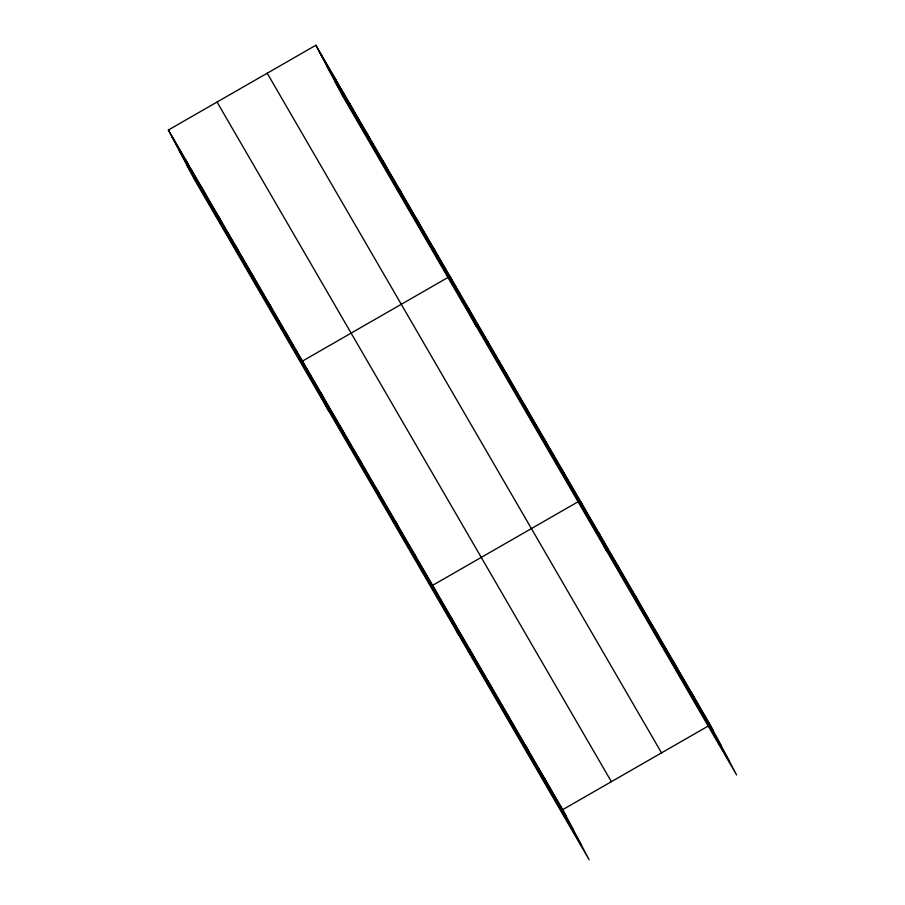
<?xml version="1.0" encoding="UTF-8"?>
<svg xmlns="http://www.w3.org/2000/svg" width="905" height="905" viewBox="0 0 905 905"><rect width="100%" height="100%" fill="white"/><g stroke="black" fill="none" stroke-linecap="round" stroke-linejoin="round"><path stroke-width="1.36" d="M168.387 130.003L562.718 809.647L589.132 859.75L194.801 180.106L168.387 130.003L315.868 45.25L710.199 724.894L736.613 774.997L342.282 95.353L315.868 45.25M578.861 501.313L432.59 585.365L459.005 635.468M562.718 809.647L710.199 724.894M319.058 51.302L713.389 730.946M326.728 65.839L721.059 745.482M334.624 80.817L728.955 760.46M267.201 73.215L661.532 752.87M217.053 102.039L611.384 781.682M171.577 136.055L565.908 815.699M179.235 150.592L573.566 830.236M187.131 165.57L581.463 845.213M691.612 692.857L694.802 698.909M673.026 660.82L676.216 666.861M654.439 628.771L657.63 634.824M635.842 596.734L639.032 602.787M617.255 564.697L620.445 570.75M598.669 532.649L601.859 538.701M580.071 500.612L606.486 550.715M561.485 468.575L564.675 474.627M542.898 436.527L546.088 442.579M524.3 404.49L527.491 410.542M505.714 372.453L508.904 378.505M487.128 340.416L490.318 346.457M468.53 308.367L471.72 314.42M476.358 326.434L449.943 276.33L302.451 361.084L328.866 411.187M433.19 247.45L436.38 253.491M416.424 218.558L419.615 224.61M399.671 189.677L402.861 195.729M382.906 160.785L386.096 166.837M366.152 131.904L369.342 137.956M349.387 103.023L352.577 109.075M332.633 74.131L335.823 80.183M544.12 777.61L547.31 783.662M525.534 745.573L528.724 751.625M506.947 713.525L510.137 719.577M488.361 681.488L491.551 687.54M469.763 649.451L472.953 655.503M451.176 617.414L454.367 623.455M413.992 553.328L417.182 559.381M395.406 521.291L398.596 527.332M376.819 489.243L380.01 495.295M358.222 457.206L361.412 463.258M339.635 425.169L342.825 431.221M321.049 393.121L324.239 399.173M285.697 332.203L288.887 338.255M268.932 303.311L272.122 309.363M252.178 274.43L255.368 280.482M235.413 245.549L238.603 251.59M218.659 216.657L221.849 222.709M201.906 187.776L205.096 193.828M185.14 158.895L188.331 164.936"/></g></svg>
